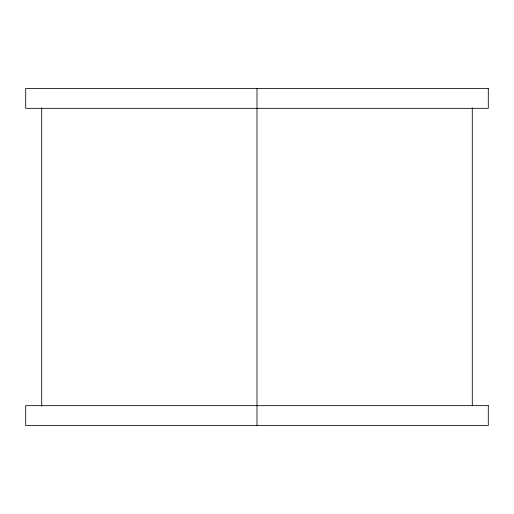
<?xml version="1.0" encoding="UTF-8"?>
<svg xmlns="http://www.w3.org/2000/svg" width="514" height="514" viewBox="0 0 514 514"><rect width="100%" height="100%" fill="white"/><g stroke="black" fill="none" stroke-linecap="round" stroke-linejoin="round"><path stroke-width="0.77" d="M472.289 107.811L472.289 405.662M257 88.543L257 425.457M41.711 107.799L41.711 406.201M488.3 88.543L25.7 88.543L25.7 108.338L488.3 108.338L488.3 88.543M488.3 405.662L25.7 405.662L25.7 425.457L488.3 425.457L488.3 405.662"/></g></svg>
